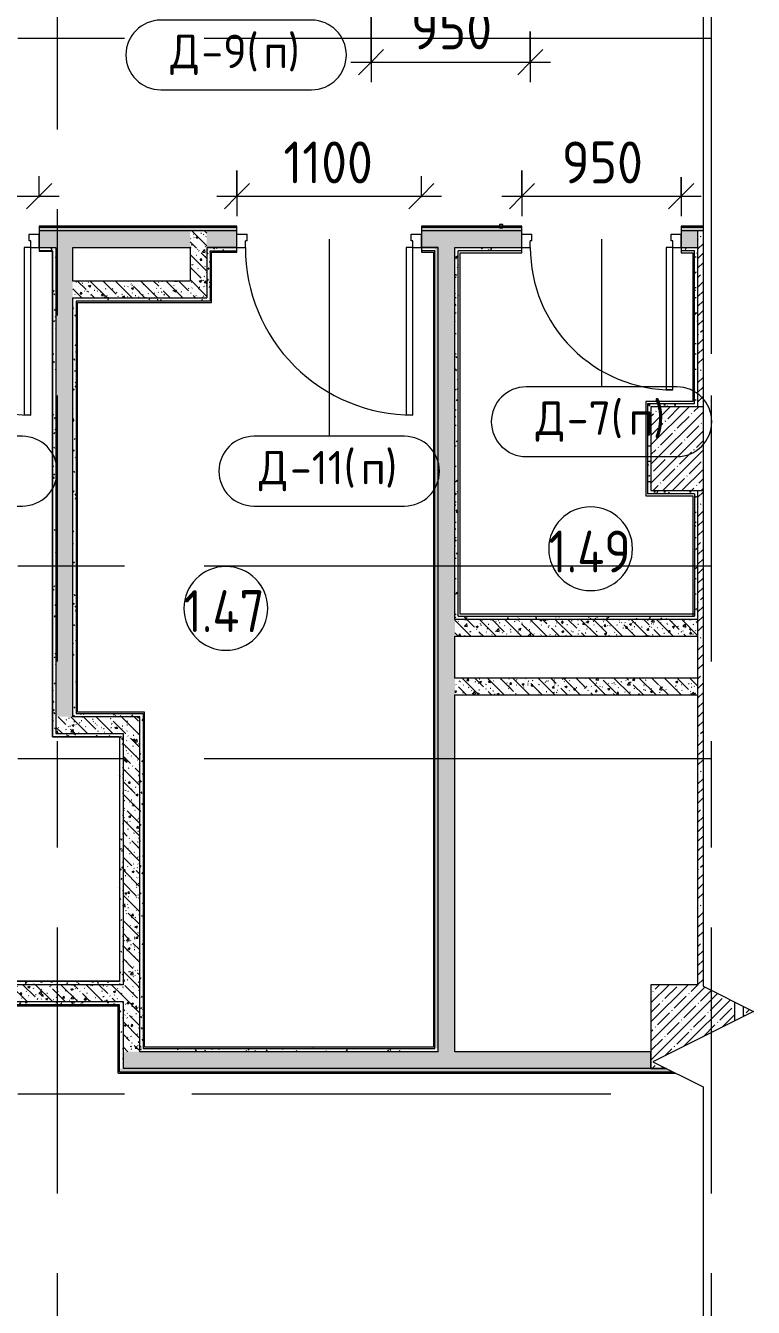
# Model space of a CAD drawing. Header units: millimetres. Extents: x 35848 to 85156, y -2706 to 28205.
# Drawn here: x 80469 to 84811, y 13725 to 21374 of the extents above; entities that cross this region are included whole.
import ezdxf

# ---------------------------------------------------------------- set-up
doc = ezdxf.new("R2010")
doc.units = ezdxf.units.MM
doc.linetypes.add('Осевая', pattern=[3175, 635, -476.25, 1587.5, -476.25])
for name, color, linetype, lineweight in [('A-ANNO-DIMS', 7, 'Continuous', 9), ('A-ANNO-DIMS-100', 7, 'Continuous', 9), ('A-AREA-IDEN', 7, 'Continuous', 9), ('A-DETL-GENF', 7, 'Continuous', 9), ('A-DOOR-IDEN', 7, 'Continuous', 9), ('A-WALL', 7, 'Continuous', 9), ('I-WALL', 7, 'Continuous', 9), ('S-COLS', 7, 'Continuous', 9), ('Оси', 7, 'Continuous', 9), ('Оси-2', 7, 'Осевая', 9)]:
    doc.layers.add(name, color=color, linetype=linetype, lineweight=lineweight)
for name, color, linetype, lineweight, true_color in [('A-DOOR-1', 1, 'Continuous', 9, 0xff0000), ('A-DOOR-2', 1, 'Continuous', 13, 0xff0000), ('A-DOOR-FRAM-1', 1, 'Continuous', 13, 0xff0000), ('A-WALL-1', 7, 'Continuous', 9, 0x3c3c3c), ('A-WALL-FNSH-1', 7, 'Continuous', 9, 0x3c3c3c)]:
    doc.layers.add(name, color=color, linetype=linetype, lineweight=lineweight, true_color=true_color)
doc.styles.add('GOST Common', font='GOST_Common.ttf', dxfattribs={"height": 200})
doc.styles.add('GOST Common_1', font='GOST_Common.ttf', dxfattribs={"width": 0.9, "height": 250})
doc.styles.add('ISOCPEUR', font='isocpeur.ttf', dxfattribs={"width": 0.9, "height": 250})
doc.dimstyles.new('ISO-2_5_0_9К_БОЛЬШОЙ', dxfattribs={"dimscale": 304.8, "dimtxt": 248.995294, "dimasz": 0.492126, "dimexe": 0.393701, "dimexo": 0.984252, "dimgap": 0, "dimtad": 1, "dimdec": 0, "dimrnd": 10, "dimzin": 0, "dimdsep": 46, "dimtxsty": 'ISOCPEUR', "dimblk1": 'OBLIQUE', "dimblk2": 'OBLIQUE', "dimsah": 1, "dimcen": 0.09, "dimdle": 0.393701, "dimazin": 0, "dimtfac": 1, "dimtdec": 4, "dimtix": 1, "dimtmove": 0, "dimatfit": 3, "dimfxl": 1, "dimtvp": 1, "dimtolj": 1, "dimtzin": 0, "dimarcsym": 2})
pattern_1 = [(45, (0, 0), (-57.02463, 57.02463), []), (45, (57.025, 0), (-57.02463, 57.02463), [100.806, -20.161, 3.353, -16.808])]
pattern_2 = [(135, (0, 0), (-75.43415, -75.43415), [106.68, -17.78, 3.556, -17.78]), (135, (0, 75.39), (-75.43415, -75.43415), []), (50, (0, 0), (127.52922, -11.15758), [13.335, -146.685]), (355, (0, 0), (-24.66966, 133.74002), [10.668, -117.348]), (100.451, (10.63, -0.93), (102.85973, 122.58178), [11.333, -124.663]), (46.184, (0, 35.56), (189.75516, -29.43036), [20.002, -220.027]), (96.636, (15.81, 33.1), (166.1822, 173.1996), [17, -186.995]), (351.184, (0, 35.56), (166.18393, 173.19757), [16.002, -176.022]), (21, (17.78, 26.67), (106.13027, -71.58603), [13.335, -146.685]), (326, (17.78, 26.67), (43.26188, 128.93175), [10.668, -117.348]), (71.451, (26.62, 20.7), (149.39198, 57.34505), [11.333, -124.663]), (37.5, (0, 0), (2.162228, 59.188357), [3.353, -112.573, 3.353, -115.773, -117.793]), (37.5, (0, 0), (2.162228, 59.188357), [-235.052, 3.353, -114.44]), (7.5, (0, 0), (46.773857, 70.126152), [3.353, -64.567, 3.353, -109.906, -44.894]), (7.5, (0, 0), (46.773857, 70.126152), [-181.178, 3.353, -41.542]), (327.5, (-39.65, 0), (94.91367, -4.010093), [3.353, -41.097, 3.353, -135.331, -184.023]), (327.5, (-39.65, 0), (94.91367, -4.010093), [-183.134, 3.353, -180.67]), (317.5, (-57.43, 0), (103.69057, 17.79882), [3.353, -54.432, 3.353, -88.748, -130.683]), (317.5, (-57.43, 0), (103.69057, 17.79882), [-149.885, 3.353, -127.33])]
pattern_3 = [(0, (0, 0), (121.92, 30.48), [10.058, -81.382, 10.058, -81.382, -487.68]), (0, (0, 0), (121.92, 30.48), [-182.88, 10.058, -172.822, 10.058, -81.382, -213.36]), (0, (0, 0), (121.92, 30.48), [-457.2, 10.058, -50.902, 10.058, -142.342]), (120, (45.72, 15.24), (-87.356454, 90.345817), [10.058, -81.382, 10.058, -81.382, -487.68]), (120, (45.72, 15.24), (-87.356454, 90.345817), [-182.88, 10.058, -172.822, 10.058, -81.382, -213.36]), (120, (45.72, 15.24), (-87.356454, 90.345817), [-457.2, 10.058, -50.902, 10.058, -142.342]), (240, (60.96, 76.2), (-34.563546, -120.825817), [10.058, -81.382, 10.058, -81.382, -487.68]), (240, (60.96, 76.2), (-34.563546, -120.825817), [-182.88, 10.058, -172.822, 10.058, -81.382, -213.36]), (240, (60.96, 76.2), (-34.563546, -120.825817), [-457.2, 10.058, -50.902, 10.058, -142.342])]

# ---------------------------------------------------------------- blocks, each defined once
blk = doc.blocks.new('110_Дверь_СКБ_1Ст_Внутренняя1 - Д-11п 1100x2100h_кладовые _все__ коридор _между помещениями блока столовой__ моечные _все_ 2-32102277-План заполнения и маркировки дверных проемов 1 этажа в осях 12-23')
at = {"layer": 'A-DOOR-1'}
blk.add_arc((-487.5, 50), 1000, 360, 90, dxfattribs=at)
at = {"layer": 'A-DOOR-2'}
for p, q in [((-487.5, 1050), (-447.5, 1050)), ((-487.5, 1050), (-487.5, 50)), ((-447.5, 50), (-447.5, 1050)), ((-487.5, 50), (-447.5, 50))]:
    blk.add_line(p, q, dxfattribs=at)
at = {"layer": 'A-DOOR-FRAM-1'}
for p, q in [((-487.5, 50), (-537.5, 50)), ((-537.5, 50), (-537.5, -30)), ((-487.5, 50), (-487.5, 10)), ((-487.5, 10), (-477.5, 10)), ((-477.5, 10), (-477.5, -30)), ((502.5, 10), (512.5, 10)), ((502.5, 10), (502.5, -30)), ((562.5, 50), (512.5, 50)), ((512.5, 50), (512.5, 10)), ((562.5, 50), (562.5, -30)), ((-477.5, -30), (-537.5, -30)), ((562.5, -30), (502.5, -30))]:
    blk.add_line(p, q, dxfattribs=at)
blk = doc.blocks.new('110_Дверь_СКБ_1Ст_Внутренняя1 - Д-7_п__950x2100h_Туалет-32105350-План заполнения и маркировки дверных проемов 1 этажа в осях 12-23')
at = {"layer": 'A-DOOR-1'}
blk.add_arc((-412.5, 50), 850, 360, 90, dxfattribs=at)
at = {"layer": 'A-DOOR-2'}
for p, q in [((-412.5, 900), (-372.5, 900)), ((-412.5, 900), (-412.5, 50)), ((-372.5, 50), (-372.5, 900)), ((-412.5, 50), (-372.5, 50))]:
    blk.add_line(p, q, dxfattribs=at)
at = {"layer": 'A-DOOR-FRAM-1'}
for p, q in [((-412.5, 50), (-462.5, 50)), ((-462.5, 50), (-462.5, -30)), ((-412.5, 50), (-412.5, 10)), ((-412.5, 10), (-402.5, 10)), ((-402.5, 10), (-402.5, -30)), ((427.5, 10), (437.5, 10)), ((427.5, 10), (427.5, -30)), ((487.5, 50), (437.5, 50)), ((437.5, 50), (437.5, 10)), ((487.5, 50), (487.5, -30)), ((-402.5, -30), (-462.5, -30)), ((487.5, -30), (427.5, -30))]:
    blk.add_line(p, q, dxfattribs=at)
blk = doc.blocks.new('BSC_Колонна _Прямоугольная - 500х500-V43-План заполнения и маркировки дверных проемов 1 этажа в осях 12-23')
at = {"layer": 'S-COLS'}
h = blk.add_hatch(dxfattribs=at)
h.set_pattern_fill('FP_50', color=256, style=0, pattern_type=2)
h.set_pattern_definition([(45, (-84450, -18850), (-57.02463, 57.02463), []), (45, (-84392.975, -18850), (-57.02463, 57.02463), [100.806, -20.161, 3.353, -16.808])])
h.paths.add_polyline_path([(-250, -250), (60.7, -250), (60.7, 250), (-250, 250), (-250, -4.3)])
for p, q in [((60.7, 250), (-250, 250)), ((-250, 250), (-250, -250)), ((-250, -250), (60.7, -250))]:
    blk.add_line(p, q, dxfattribs=at)
blk = doc.blocks.new('DET_L_Линия разрыва - М100-30654842-План заполнения и маркировки дверных проемов 1 этажа в осях 12-23')
at = {"layer": 'A-DETL-GENF'}
for p, q in [((11889.9, 300), (11739.9, 0)), ((12189.9, -300), (11889.9, 300)), ((11739.9, 0), (0, 0)), ((12339.9, 0), (12189.9, -300)), ((24079.7, 0), (12339.9, 0))]:
    blk.add_line(p, q, dxfattribs=at)
blk = doc.blocks.new('М_двери - Типоразмер_рамка-25223575-План заполнения и маркировки дверных проемов 1 этажа в осях 12-23')
at = {"layer": 'A-DOOR-IDEN'}
for p, q in [((4.496, 2.08), (-4.496, 2.08)), ((-4.496, -2.08), (4.496, -2.08))]:
    blk.add_line(p, q, dxfattribs=at)
for centre, start, end in [((-4.496, 0), 90, 270), ((4.496, 0), 270, 90)]:
    blk.add_arc(centre, 2.08, start, end, dxfattribs=at)
blk = doc.blocks.new('DIMBLOCK42-План заполнения и маркировки дверных проемов 1 этажа в осях 12-23')
at = {"layer": 'A-ANNO-DIMS-100'}
for p, q in [((79450, 20510), (79450, 20236.3)), ((79450, 20356.3), (79450, 20510)), ((80550, 20350), (80550, 20476.3)), ((79330, 20356.3), (80670, 20356.3)), ((80550, 20356.3), (80550, 20350))]:
    blk.add_line(p, q, dxfattribs=at)
at = {"layer": 'A-ANNO-DIMS-100', "lineweight": 20}
for p, q in [((79450, 20356.3), (79525, 20431.3)), ((80550, 20356.3), (80625, 20431.3)), ((79450, 20356.3), (79375, 20281.3)), ((80550, 20356.3), (80475, 20281.3))]:
    blk.add_line(p, q, dxfattribs=at)
at = {"layer": 'A-ANNO-DIMS-100', "color": 0, "insert": (79727.1, 20682.9), "char_height": 250, "width": 655.049, "attachment_point": 1, "line_spacing_factor": 1.149209, "style": 'ISOCPEUR'}
blk.add_mtext('1100', dxfattribs=at)
blk = doc.blocks.new('_Oblique')
at = {"color": 0, "linetype": 'ByBlock', "lineweight": -2}
blk.add_line((-0.5, -0.5), (0.5, 0.5), dxfattribs=at)
blk = doc.blocks.new('DIMBLOCK43-План заполнения и маркировки дверных проемов 1 этажа в осях 12-23')
at = {"layer": 'A-ANNO-DIMS-100'}
for p, q in [((81730, 20510), (81730, 20236.3)), ((81730, 20356.3), (81730, 20510)), ((82830, 20350), (82830, 20476.3)), ((81610, 20356.3), (82950, 20356.3)), ((82830, 20356.3), (82830, 20350))]:
    blk.add_line(p, q, dxfattribs=at)
at = {"layer": 'A-ANNO-DIMS-100', "lineweight": 20}
for p, q in [((81730, 20356.3), (81805, 20431.3)), ((82830, 20356.3), (82905, 20431.3)), ((81730, 20356.3), (81655, 20281.3)), ((82830, 20356.3), (82755, 20281.3))]:
    blk.add_line(p, q, dxfattribs=at)
at = {"layer": 'A-ANNO-DIMS-100', "color": 0, "insert": (82007.1, 20682.9), "char_height": 250, "width": 655.049, "attachment_point": 1, "line_spacing_factor": 1.149209, "style": 'ISOCPEUR'}
blk.add_mtext('1100', dxfattribs=at)
blk = doc.blocks.new('DIMBLOCK45-План заполнения и маркировки дверных проемов 1 этажа в осях 12-23')
at = {"layer": 'A-ANNO-DIMS-100'}
for p, q in [((82530, 21500), (82530, 21036.3)), ((82530, 21156.3), (82530, 21500)), ((83480, 21340), (83480, 21036.3)), ((83480, 21156.3), (83480, 21340)), ((82410, 21156.3), (83600, 21156.3))]:
    blk.add_line(p, q, dxfattribs=at)
at = {"layer": 'A-ANNO-DIMS-100', "lineweight": 20}
for p, q in [((82530, 21156.3), (82605, 21231.3)), ((83480, 21156.3), (83555, 21231.3)), ((82530, 21156.3), (82455, 21081.3)), ((83480, 21156.3), (83405, 21081.3))]:
    blk.add_line(p, q, dxfattribs=at)
at = {"layer": 'A-ANNO-DIMS-100', "color": 0, "insert": (82768, 21482.9), "char_height": 250, "width": 568.858, "attachment_point": 1, "line_spacing_factor": 1.149209, "style": 'ISOCPEUR'}
blk.add_mtext('950', dxfattribs=at)
blk = doc.blocks.new('DIMBLOCK46-План заполнения и маркировки дверных проемов 1 этажа в осях 12-23')
at = {"layer": 'A-ANNO-DIMS-100'}
for p, q in [((83430, 20510), (83430, 20236.3)), ((83430, 20356.3), (83430, 20510)), ((84380, 20470), (84380, 20236.3)), ((84380, 20356.3), (84380, 20470)), ((83310, 20356.3), (84500, 20356.3))]:
    blk.add_line(p, q, dxfattribs=at)
at = {"layer": 'A-ANNO-DIMS-100', "lineweight": 20}
for p, q in [((83430, 20356.3), (83505, 20431.3)), ((84380, 20356.3), (84455, 20431.3)), ((83430, 20356.3), (83355, 20281.3)), ((84380, 20356.3), (84305, 20281.3))]:
    blk.add_line(p, q, dxfattribs=at)
at = {"layer": 'A-ANNO-DIMS-100', "color": 0, "insert": (83668, 20682.9), "char_height": 250, "width": 568.858, "attachment_point": 1, "line_spacing_factor": 1.149209, "style": 'ISOCPEUR'}
blk.add_mtext('950', dxfattribs=at)
blk = doc.blocks.new('Марка_Помещения - Номер-25198446-План заполнения и маркировки дверных проемов 1 этажа в осях 12-23')
at = {"layer": 'A-AREA-IDEN'}
for start, end in [(360, 180), (180, 360)]:
    blk.add_arc((0, 0), 2.5, start, end, dxfattribs=at)

msp = doc.modelspace()

# ---------------------------------------------------------------- hatches: boundary and pattern name
at = {"layer": 'I-WALL'}
h = msp.add_hatch(dxfattribs=at)
h.set_pattern_fill('FP_58', color=256, style=0, pattern_type=2)
h.set_pattern_definition(pattern_3)
h.paths.add_polyline_path([(84480, 20150), (84510.7, 20150.6), (84510.7, 20170), (84380, 20170), (84380, 20150)])
h.paths.add_polyline_path([(79450, 20150), (79450, 20170), (78679.8, 20170), (78679.8, 20150), (79028.5, 20150)])
h.paths.add_polyline_path([(80550, 20150), (81730, 20150), (81730, 20170), (80550, 20170)])
h.paths.add_polyline_path([(83385.8, 20150), (83430, 20150), (83430, 20170), (82830, 20170), (82830, 20150)])
h = msp.add_hatch(dxfattribs=at)
h.set_pattern_fill('FP_22', color=256, style=0, pattern_type=2)
h.set_pattern_definition(pattern_2)
h.paths.add_polyline_path([(79028.5, 20050), (79450, 20050), (79450, 20150), (78679.8, 20150), (78679.8, 20050)])
h.paths.add_polyline_path([(80650, 20050), (81450, 20050), (81450, 20150), (80550, 20150), (80550, 20050)])
h = msp.add_hatch(dxfattribs=at)
h.set_pattern_fill('FP_22', color=256, style=0, pattern_type=2)
h.set_pattern_definition(pattern_2)
h.paths.add_polyline_path([(81450, 19750), (81550, 19750), (81550, 20150), (81450, 20150), (81450, 19850)])
h = msp.add_hatch(dxfattribs=at)
h.set_pattern_fill('FP_22', color=256, style=0, pattern_type=2)
h.set_pattern_definition(pattern_2)
h.paths.add_polyline_path([(84380, 20050), (84480, 20050), (84480, 20150), (84380, 20150)])
h.paths.add_polyline_path([(81550, 20050), (81730, 20050), (81730, 20150), (81550, 20150)])
h.paths.add_polyline_path([(82830, 20050), (83430, 20050), (83430, 20150), (82830, 20150)])
h = msp.add_hatch(dxfattribs=at)
h.set_pattern_fill('FP_1', color=256, style=0, pattern_type=2)
h.set_pattern_definition(pattern_1)
h.paths.add_polyline_path([(84480, 19100), (84510.7, 19100), (84510.7, 20150), (84480, 20150), (84480, 19928.3)])
h = msp.add_hatch(dxfattribs=at)
h.set_pattern_fill('FP_58', color=256, style=0, pattern_type=2)
h.set_pattern_definition(pattern_3)
h.paths.add_polyline_path([(78699.8, 20030), (79450, 20030), (79450, 20050), (78699.8, 20050)])
h.paths.add_polyline_path([(80630, 20030), (80630, 20050), (80550, 20050), (80550, 20030), (80629, 20030)])
h = msp.add_hatch(dxfattribs=at)
h.set_pattern_fill('FP_58', color=256, style=0, pattern_type=2)
h.set_pattern_definition(pattern_3)
h.paths.add_polyline_path([(80650, 17150), (80650, 20050), (80630, 20050), (80630, 17150)])
h = msp.add_hatch(dxfattribs=at)
h.set_pattern_fill('FP_22', color=256, style=0, pattern_type=2)
h.set_pattern_definition(pattern_2)
h.paths.add_polyline_path([(80750, 17250), (80750, 20050), (80650, 20050), (80650, 17250)])
h = msp.add_hatch(dxfattribs=at)
h.set_pattern_fill('FP_58', color=256, style=0, pattern_type=2)
h.set_pattern_definition(pattern_3)
h.paths.add_polyline_path([(81550, 19730), (81570, 19730), (81570, 20050), (81550, 20050), (81550, 19750)])
h = msp.add_hatch(dxfattribs=at)
h.set_pattern_fill('FP_58', color=256, style=0, pattern_type=2)
h.set_pattern_definition(pattern_3)
h.paths.add_polyline_path([(82910, 20030), (82910, 20050), (82830, 20050), (82830, 20030), (82902, 20030)])
h.paths.add_polyline_path([(81570, 20030), (81730, 20030), (81730, 20050), (81570, 20050)])
h = msp.add_hatch(dxfattribs=at)
h.set_pattern_fill('FP_58', color=256, style=0, pattern_type=2)
h.set_pattern_definition(pattern_3)
h.paths.add_polyline_path([(82910, 15270), (82930, 15270), (82930, 20050), (82910, 20050), (82910, 15278)])
h = msp.add_hatch(dxfattribs=at)
h.set_pattern_fill('FP_22', color=256, style=0, pattern_type=2)
h.set_pattern_definition(pattern_2)
h.paths.add_polyline_path([(83030, 15250), (83030, 20050), (82930, 20050), (82930, 15250)])
h = msp.add_hatch(dxfattribs=at)
h.set_pattern_fill('FP_58', color=256, style=0, pattern_type=2)
h.set_pattern_definition(pattern_3)
h.paths.add_polyline_path([(83030, 20030), (83430, 20030), (83430, 20050), (83030, 20050)])
h.paths.add_polyline_path([(84480, 20030), (84480, 20050), (84380, 20050), (84380, 20030), (84460, 20030)])
h = msp.add_hatch(dxfattribs=at)
h.set_pattern_fill('FP_58', color=256, style=0, pattern_type=2)
h.set_pattern_definition(pattern_3)
h.paths.add_polyline_path([(83030, 17830), (83050, 17830), (83050, 20030), (83030, 20030), (83030, 18845.7)])
h = msp.add_hatch(dxfattribs=at)
h.set_pattern_fill('FP_58', color=256, style=0, pattern_type=2)
h.set_pattern_definition(pattern_3)
h.paths.add_polyline_path([(84460, 19120), (84480, 19120), (84480, 20030), (84460, 20030), (84460, 19131)])
h = msp.add_hatch(dxfattribs=at)
h.set_pattern_fill('FP_22', color=256, style=0, pattern_type=2)
h.set_pattern_definition(pattern_2)
h.paths.add_polyline_path([(81450, 19750), (81450, 19850), (80750, 19850), (80750, 19750)])
h = msp.add_hatch(dxfattribs=at)
h.set_pattern_fill('FP_58', color=256, style=0, pattern_type=2)
h.set_pattern_definition(pattern_3)
h.paths.add_polyline_path([(80770, 19730), (81550, 19730), (81550, 19750), (80750, 19750), (80750, 19730)])
h = msp.add_hatch(dxfattribs=at)
h.set_pattern_fill('FP_58', color=256, style=0, pattern_type=2)
h.set_pattern_definition(pattern_3)
h.paths.add_polyline_path([(80750, 17250), (80770, 17250), (80770, 19730), (80750, 19730), (80750, 18845.7)])
h = msp.add_hatch(dxfattribs=at)
h.set_pattern_fill('FP_58', color=256, style=0, pattern_type=2)
h.set_pattern_definition(pattern_3)
h.paths.add_polyline_path([(84180, 18600), (84200, 18600), (84200, 19120), (84180, 19120), (84180, 18845.7)])
h = msp.add_hatch(dxfattribs=at)
h.set_pattern_fill('FP_58', color=256, style=0, pattern_type=2)
h.set_pattern_definition(pattern_3)
h.paths.add_polyline_path([(84480, 19100), (84480, 19120), (84200, 19120), (84200, 19100)])
h = msp.add_hatch(dxfattribs=at)
h.set_pattern_fill('FP_58', color=256, style=0, pattern_type=2)
h.set_pattern_definition(pattern_3)
h.paths.add_polyline_path([(84460, 18580), (84460, 18600), (84180, 18600), (84180, 18580), (84449, 18580)])
h = msp.add_hatch(dxfattribs=at)
h.set_pattern_fill('FP_58', color=256, style=0, pattern_type=2)
h.set_pattern_definition(pattern_3)
h.paths.add_polyline_path([(84480, 17850), (84480, 18600), (84460, 18600), (84460, 17850)])
h = msp.add_hatch(dxfattribs=at)
h.set_pattern_fill('FP_1', color=256, style=0, pattern_type=2)
h.set_pattern_definition(pattern_1)
h.paths.add_polyline_path([(84510.7, 15650), (84510.7, 18600), (84480, 18600), (84480, 15650)])
h = msp.add_hatch(dxfattribs=at)
h.set_pattern_fill('FP_22', color=256, style=0, pattern_type=2)
h.set_pattern_definition(pattern_2)
h.paths.add_polyline_path([(83385.8, 17730), (84480, 17730), (84480, 17830), (83030, 17830), (83030, 17730)])
h = msp.add_hatch(dxfattribs=at)
h.set_pattern_fill('FP_58', color=256, style=0, pattern_type=2)
h.set_pattern_definition(pattern_3)
h.paths.add_polyline_path([(83385.8, 17830), (84480, 17830), (84480, 17850), (83050, 17850), (83050, 17830)])
h = msp.add_hatch(dxfattribs=at)
h.set_pattern_fill('FP_22', color=256, style=0, pattern_type=2)
h.set_pattern_definition(pattern_2)
h.paths.add_polyline_path([(83385.8, 17380), (84480, 17380), (84480, 17480), (83030, 17480), (83030, 17380)])
h = msp.add_hatch(dxfattribs=at)
h.set_pattern_fill('FP_22', color=256, style=0, pattern_type=2)
h.set_pattern_definition(pattern_2)
h.paths.add_polyline_path([(81150, 17150), (81150, 17250), (80650, 17250), (80650, 17150), (81050, 17150)])
h = msp.add_hatch(dxfattribs=at)
h.set_pattern_fill('FP_58', color=256, style=0, pattern_type=2)
h.set_pattern_definition(pattern_3)
h.paths.add_polyline_path([(81170, 17250), (81170, 17270), (80770, 17270), (80770, 17250), (81150, 17250)])
h = msp.add_hatch(dxfattribs=at)
h.set_pattern_fill('FP_58', color=256, style=0, pattern_type=2)
h.set_pattern_definition(pattern_3)
h.paths.add_polyline_path([(81170, 15250), (81170, 17250), (81150, 17250), (81150, 15250)])
h = msp.add_hatch(dxfattribs=at)
h.set_pattern_fill('FP_58', color=256, style=0, pattern_type=2)
h.set_pattern_definition(pattern_3)
h.paths.add_polyline_path([(81030, 17130), (81030, 17150), (80630, 17150), (80630, 17130), (81029, 17130)])
h = msp.add_hatch(dxfattribs=at)
h.set_pattern_fill('FP_58', color=256, style=0, pattern_type=2)
h.set_pattern_definition(pattern_3)
h.paths.add_polyline_path([(81030, 15670), (81050, 15670), (81050, 17150), (81030, 17150), (81030, 15683)])
h = msp.add_hatch(dxfattribs=at)
h.set_pattern_fill('FP_22', color=256, style=0, pattern_type=2)
h.set_pattern_definition(pattern_2)
h.paths.add_polyline_path([(81150, 15250), (81150, 17150), (81050, 17150), (81050, 15250)])
h = msp.add_hatch(dxfattribs=at)
h.set_pattern_fill('FP_58', color=256, style=0, pattern_type=2)
h.set_pattern_definition(pattern_3)
h.paths.add_polyline_path([(78699.8, 15650), (81050, 15650), (81050, 15670), (78699.8, 15670)])
h = msp.add_hatch(dxfattribs=at)
h.set_pattern_fill('FP_22', color=256, style=0, pattern_type=2)
h.set_pattern_definition(pattern_2)
h.paths.add_polyline_path([(81050, 15550), (81050, 15650), (79080, 15650), (79080, 15550), (80480.9, 15550)])
h = msp.add_hatch(dxfattribs=at)
h.set_pattern_fill('FP_58', color=256, style=0, pattern_type=2)
h.set_pattern_definition(pattern_3)
h.paths.add_polyline_path([(79080, 15530), (81030, 15530), (81030, 15550), (79080, 15550)])
h = msp.add_hatch(dxfattribs=at)
h.set_pattern_fill('FP_58', color=256, style=0, pattern_type=2)
h.set_pattern_definition(pattern_3)
h.paths.add_polyline_path([(81050, 15150), (81050, 15550), (81030, 15550), (81030, 15150)])
h = msp.add_hatch(dxfattribs=at)
h.set_pattern_fill('FP_1', color=256, style=0, pattern_type=2)
h.set_pattern_definition(pattern_1)
h.paths.add_polyline_path([(84750, 15460.6), (84810.7, 15490.9), (84750, 15521.2), (84750, 15490.9)])
h = msp.add_hatch(dxfattribs=at)
h.set_pattern_fill('FP_22', color=256, style=0, pattern_type=2)
h.set_pattern_definition(pattern_2)
h.paths.add_polyline_path([(81933.4, 15150), (84198.4, 15150), (84198.4, 15250), (81050, 15250), (81050, 15150)])
h = msp.add_hatch(dxfattribs=at)
h.set_pattern_fill('FP_58', color=256, style=0, pattern_type=2)
h.set_pattern_definition(pattern_3)
h.paths.add_polyline_path([(82930, 15250), (82930, 15270), (81170, 15270), (81170, 15250), (81933.4, 15250)])
h = msp.add_hatch(dxfattribs=at)
h.set_pattern_fill('FP_58', color=256, style=0, pattern_type=2)
h.set_pattern_definition(pattern_3)
h.paths.add_polyline_path([(84332.5, 15130), (84292.5, 15150), (81030, 15150), (81030, 15130), (84210.7, 15130)])
at = {"layer": 'S-COLS'}
h = msp.add_hatch(dxfattribs=at)
h.set_pattern_fill('FP_1', color=256, style=0, pattern_type=2)
h.set_pattern_definition(pattern_1)
h.paths.add_polyline_path([(84210.7, 15150), (84292.5, 15150), (84210.7, 15190.9), (84700, 15435.6), (84700, 15546.2), (84510.7, 15640.9), (84510.7, 15650), (84200, 15650), (84200, 15150)])

# ---------------------------------------------------------------- linework, layer by layer
at = {"layer": 'A-DOOR-IDEN'}
for p, q in [((82280, 20100), (82280, 18923.3)), ((83905, 20100), (83905, 19218.4))]:
    msp.add_line(p, q, dxfattribs=at)
at = {"layer": 'A-WALL'}
for p, q in [((83430, 20150), (82830, 20150)), ((84510.7, 20150), (84380, 20150)), ((83030, 20050), (83430, 20050)), ((84380, 20050), (84480, 20050)), ((80630, 20030), (80550, 20030)), ((80630, 17150), (80630, 20030)), ((81570, 20030), (81730, 20030)), ((82910, 20030), (82830, 20030)), ((82910, 15270), (82910, 20030)), ((83050, 17850), (83050, 20030)), ((83430, 20030), (83050, 20030)), ((84460, 20030), (84380, 20030)), ((84460, 19120), (84460, 20030)), ((81550, 19730), (80770, 19730)), ((80770, 19730), (80770, 17270)), ((84200, 19120), (84460, 19120)), ((84460, 18580), (84180, 18580)), ((84460, 18580), (84460, 17850)), ((83050, 17850), (84460, 17850)), ((80770, 17270), (81170, 17270)), ((81170, 17250), (81170, 15270)), ((81030, 17130), (80630, 17130)), ((81030, 17130), (81030, 15670)), ((81030, 15670), (78699.8, 15670)), ((81030, 15530), (79100, 15530)), ((81030, 15150), (81030, 15530)), ((81170, 15270), (82910, 15270))]:
    msp.add_line(p, q, dxfattribs=at)
at = {"layer": 'A-WALL-1'}
for p, q in [((80550, 20170), (80550, 20030)), ((81730, 20170), (80550, 20170)), ((81730, 20150), (80550, 20150)), ((81730, 20030), (81730, 20170)), ((83430, 20170), (82830, 20170)), ((82830, 20170), (82830, 20030)), ((83430, 20030), (83430, 20170)), ((84380, 20170), (84380, 20030)), ((84510.7, 20170), (84380, 20170)), ((84480, 19100), (84480, 20150)), ((80550, 20050), (80650, 20050)), ((80650, 20050), (80650, 17150)), ((80750, 19850), (80750, 20050)), ((80750, 20050), (81450, 20050)), ((81450, 20050), (81450, 19850)), ((81550, 20050), (81730, 20050)), ((81550, 20050), (81550, 19750)), ((81730, 20050), (81550, 20050)), ((82830, 20050), (82930, 20050)), ((82930, 20050), (82830, 20050)), ((82930, 15250), (82930, 20050)), ((83030, 17830), (83030, 20050)), ((81570, 20022), (81570, 20030)), ((81450, 19850), (80750, 19850)), ((80750, 17250), (80750, 19750)), ((80750, 19750), (81550, 19750)), ((84180, 19120), (84180, 18580)), ((84480, 15650), (84480, 18600)), ((84480, 17830), (83030, 17830)), ((83030, 17730), (84480, 17730)), ((83030, 17480), (83030, 17730)), ((84480, 17480), (83030, 17480)), ((83030, 17380), (84480, 17380)), ((83030, 15250), (83030, 17380)), ((81150, 17250), (80750, 17250)), ((81150, 15250), (81150, 17250)), ((80650, 17150), (81050, 17150)), ((81050, 17150), (81050, 15650)), ((81050, 15650), (79080, 15650)), ((79080, 15550), (81050, 15550)), ((81050, 15550), (81050, 15150)), ((84750, 15521.2), (84750, 15460.6)), ((82930, 15250), (81150, 15250)), ((84198.4, 15250), (83030, 15250)), ((84198.4, 15150), (84198.4, 15250)), ((84292.5, 15150), (81050, 15150)), ((81030, 15130), (84332.5, 15130))]:
    msp.add_line(p, q, dxfattribs=at)
at = {"layer": 'A-WALL-FNSH-1'}
for p, q in [((81730, 20178), (80550, 20178)), ((80550, 20178), (80550, 20170)), ((81730, 20170), (81730, 20178)), ((83430, 20178), (82830, 20178)), ((82830, 20178), (82830, 20170)), ((83315.5, 20188), (83295.5, 20188)), ((83295.5, 20188), (83295.5, 20168)), ((83295.5, 20168), (83315.5, 20168)), ((83315.5, 20168), (83315.5, 20188)), ((83430, 20170), (83430, 20178)), ((84510.7, 20178), (84380, 20178)), ((84380, 20178), (84380, 20170)), ((80550, 20030), (80550, 20029)), ((80550, 20029), (80629, 20029)), ((80629, 20029), (80629, 17129)), ((81570, 20022), (81570, 19730)), ((81578, 20022), (81730, 20022)), ((81578, 19722), (81578, 20022)), ((81730, 20022), (81730, 20030)), ((82830, 20030), (82830, 20022)), ((82830, 20022), (82902, 20022)), ((82902, 20022), (82902, 15278)), ((83061, 17861), (83061, 20019)), ((83061, 20019), (83430, 20019)), ((83430, 20019), (83430, 20030)), ((84380, 20030), (84380, 20019)), ((84380, 20019), (84449, 20019)), ((84449, 20019), (84449, 19131)), ((80778, 19722), (81578, 19722)), ((80778, 17278), (80778, 19722)), ((81570, 19730), (81550, 19730)), ((84169, 19131), (84169, 18569)), ((84449, 19131), (84169, 19131)), ((84180, 19120), (84200, 19120)), ((84169, 18569), (84449, 18569)), ((84449, 18569), (84449, 17850)), ((84460, 17861), (83061, 17861)), ((81178, 17278), (80778, 17278)), ((81170, 17270), (81170, 17250)), ((81178, 15278), (81178, 17278)), ((80630, 17130), (80630, 17150)), ((80629, 17129), (81029, 17129)), ((81029, 17129), (81029, 15671)), ((81029, 15671), (78700.8, 15671)), ((81022, 15122), (81022, 15530)), ((81022, 15522), (79100, 15522)), ((82902, 15278), (81178, 15278)), ((81030, 15130), (81030, 15150)), ((81022, 15122), (84348.5, 15122))]:
    msp.add_line(p, q, dxfattribs=at)
at = {"layer": 'S-COLS'}
for p, q in [((84480, 15650), (84200, 15650)), ((84200, 15650), (84200, 15150)), ((84700, 15435.6), (84700, 15546.2)), ((84200, 15150), (84292.5, 15150))]:
    msp.add_line(p, q, dxfattribs=at)
at = {"layer": 'Оси'}
for p, q in [((84560, 19415.1), (84560, 21915.1)), ((82060, 21300), (84560, 21300)), ((82060, 18150), (84560, 18150)), ((82060, 17000), (84560, 17000)), ((81460, 15000), (83960, 15000))]:
    msp.add_line(p, q, dxfattribs=at)
at = {"layer": 'Оси-2'}
for p, q in [((80660, 593.7), (80660, 24890.1)), ((39148.5, 21300), (82060, 21300)), ((84560, 593.7), (84560, 19415.1)), ((39148.5, 18150), (82060, 18150)), ((39148.5, 17000), (82060, 17000)), ((39148.5, 15000), (81460, 15000))]:
    msp.add_line(p, q, dxfattribs=at)

# ---------------------------------------------------------------- block references
at = {"layer": 'A-AREA-IDEN', "xscale": 99.99999999999993, "yscale": 99.99999999999993, "zscale": 99.99999999999993}
for p in [(83839.9, 18252.2), (81663.5, 17896.6)]:
    msp.add_blockref('Марка_Помещения - Номер-25198446-План заполнения и маркировки дверных проемов 1 этажа в осях 12-23', p, dxfattribs=at)
at = {"layer": 'A-DETL-GENF', "rotation": 90.00000000000031}
msp.add_blockref('DET_L_Линия разрыва - М100-30654842-План заполнения и маркировки дверных проемов 1 этажа в осях 12-23', (84510.7, 3301.1), dxfattribs=at)
at = {"layer": 'A-DOOR-1', "rotation": 180}
for name, p in [('110_Дверь_СКБ_1Ст_Внутренняя1 - Д-11п 1100x2100h_кладовые _все__ коридор _между помещениями блока столовой__ моечные _все_ 2-32102277-План заполнения и маркировки дверных проемов 1 этажа в осях 12-23', (80012.5, 20100)), ('110_Дверь_СКБ_1Ст_Внутренняя1 - Д-11п 1100x2100h_кладовые _все__ коридор _между помещениями блока столовой__ моечные _все_ 2-32102277-План заполнения и маркировки дверных проемов 1 этажа в осях 12-23', (82292.5, 20100)), ('110_Дверь_СКБ_1Ст_Внутренняя1 - Д-7_п__950x2100h_Туалет-32105350-План заполнения и маркировки дверных проемов 1 этажа в осях 12-23', (83917.5, 20100))]:
    msp.add_blockref(name, p, dxfattribs=at)
at = {"layer": 'A-DOOR-IDEN', "xscale": 99.99999999999993, "yscale": 99.99999999999993, "zscale": 99.99999999999993}
for p in [(81725, 21199), (83905, 19010.4), (80000, 18715.2), (82280, 18715.2)]:
    msp.add_blockref('М_двери - Типоразмер_рамка-25223575-План заполнения и маркировки дверных проемов 1 этажа в осях 12-23', p, dxfattribs=at)
at = {"layer": 'S-COLS'}
msp.add_blockref('BSC_Колонна _Прямоугольная - 500х500-V43-План заполнения и маркировки дверных проемов 1 этажа в осях 12-23', (84450, 18850), dxfattribs=at)

# ---------------------------------------------------------------- texts
at = {"layer": 'A-AREA-IDEN', "char_height": 250, "width": 627.721, "attachment_point": 1, "style": 'GOST Common_1'}
for s, insert in [('1.49', (83589, 18360.8)), ('1.47', (81412.6, 18005.2))]:
    msp.add_mtext(s, dxfattribs=dict(at, insert=insert))
at = {"layer": 'A-DOOR-IDEN', "char_height": 200, "attachment_point": 1, "style": 'GOST Common'}
for s, insert, width in [('\\fGOST Common|b0|i0|c204|p34|;)', (82033.4, 21320.3), 96.202), ('\\fGOST Common|b0|i0|c204|p34|;Д', (81332.3, 21320.3), 224.472), ('-9(', (81517.5, 21320.3), 448.945), ('\\fGOST Common|b0|i0|c204|p34|;п', (81887.9, 21320.3), 176.371), ('\\fGOST Common|b0|i0|c204|p34|;Д', (83512.3, 19131.7), 224.472), ('-7(', (83697.5, 19131.7), 448.945), ('\\fGOST Common|b0|i0|c204|p34|;)', (84213.4, 19131.7), 96.202), ('\\fGOST Common|b0|i0|c204|p34|;п', (84067.9, 19131.7), 176.371), ('\\fGOST Common|b0|i0|c204|p34|;Д', (81860.8, 18836.5), 224.472), ('-11(', (82046, 18836.5), 513.08), ('\\fGOST Common|b0|i0|c204|p34|;)', (82614.8, 18836.5), 96.202), ('\\fGOST Common|b0|i0|c204|p34|;п', (82469.3, 18836.5), 176.371)]:
    msp.add_mtext(s, dxfattribs=dict(at, insert=insert, width=width))

# ---------------------------------------------------------------- dimensions: what is measured, and where the dimension line sits
at = {"layer": 'A-ANNO-DIMS'}
for base, p1, p2, override, picture, middle in [((83480, 21156.3), (82530, 21800), (83480, 21640), {"dimpost": '<>', "dimfxl": 963.379468}, 'DIMBLOCK45-План заполнения и маркировки дверных проемов 1 этажа в осях 12-23', (83005, 21281.3)), ((80550, 20356.3), (79450, 20210), (80550, 20050), {"dimpost": '<>', "dimfxl": 1111.575459}, 'DIMBLOCK42-План заполнения и маркировки дверных проемов 1 этажа в осях 12-23', (80000, 20481.3)), ((82830, 20356.3), (81730, 20210), (82830, 20050), {"dimpost": '<>', "dimfxl": 1111.575459}, 'DIMBLOCK43-План заполнения и маркировки дверных проемов 1 этажа в осях 12-23', (82280, 20481.3)), ((84380, 20356.3), (83430, 20210), (84380, 20170), {"dimpost": '<>', "dimfxl": 950.841732}, 'DIMBLOCK46-План заполнения и маркировки дверных проемов 1 этажа в осях 12-23', (83905, 20481.3))]:
    dim = msp.add_linear_dim(base=base, p1=p1, p2=p2, dimstyle='ISO-2_5_0_9К_БОЛЬШОЙ', override=override, dxfattribs=at)
    dim.commit()
    dim.dimension.update_dxf_attribs({"geometry": picture, "text_midpoint": middle})

doc.saveas('drawing.dxf')
